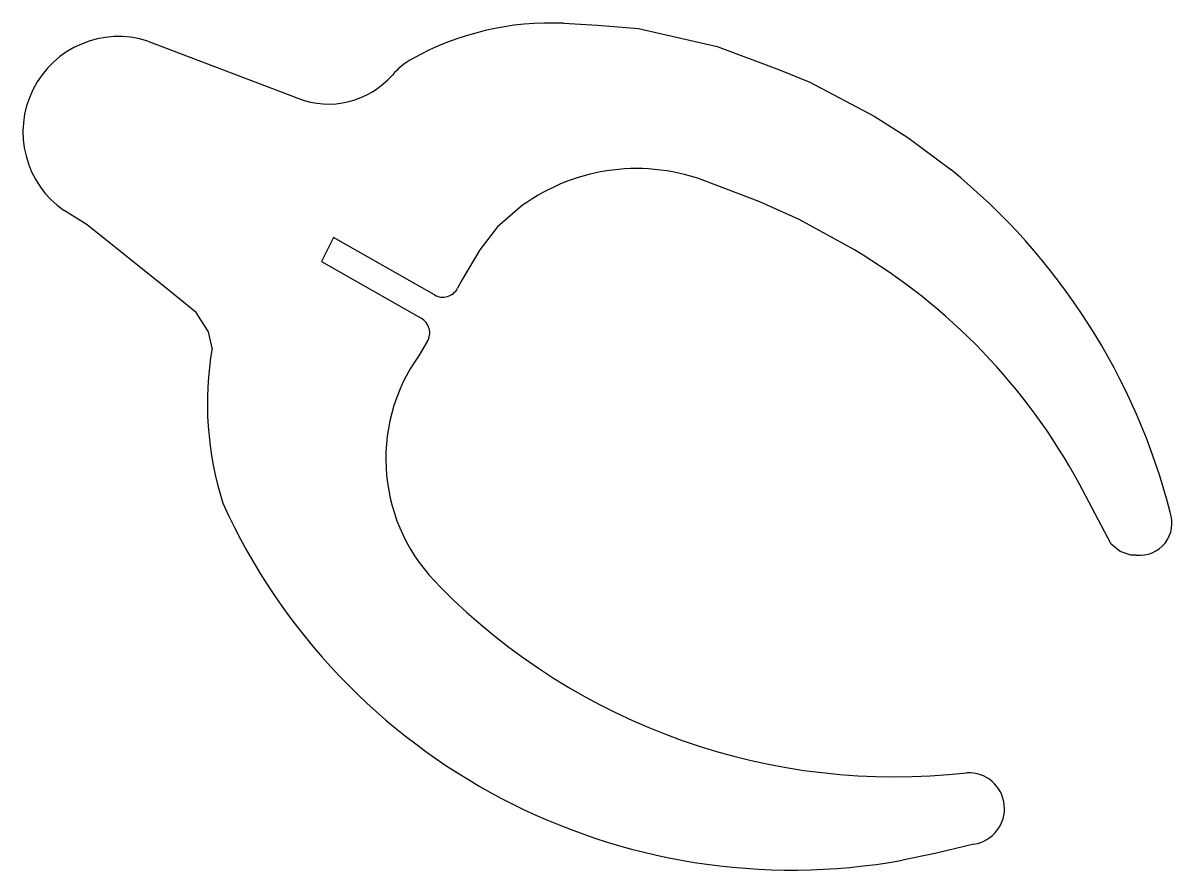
# Model space of a CAD drawing. Extents: x 0 to 68.4, y 0 to 50.4.
import ezdxf

# ---------------------------------------------------------------- set-up
doc = ezdxf.new("R2010")
doc.units = 0
doc.layers.add('WHITE', color=7, linetype='CONTINUOUS')

msp = doc.modelspace()

# ---------------------------------------------------------------- linework, layer by layer
at = {"layer": 'WHITE', "linetype": 'CONTINUOUS'}
for p, q in [((32.199533, 50.416924), (34.21801, 50.310688)), ((34.21801, 50.310688), (36.66176, 50.098188)), ((36.66176, 50.098188), (41.33676, 49.035688)), ((7.44301, 49.354438), (16.36801, 45.954438)), ((41.33676, 49.035688), (45.05551, 47.654438)), ((45.05551, 47.654438), (46.86176, 46.910688)), ((46.86176, 46.910688), (50.68676, 44.891938)), ((50.68676, 44.891938), (52.70551, 43.616938)), ((52.70551, 43.616938), (55.25551, 41.704438)), ((43.88676, 39.791938), (40.80551, 40.960688)), ((46.22426, 38.729438), (43.88676, 39.791938)), ((3.83051, 38.410688), (2.44926, 39.260688)), ((29.75551, 39.579438), (28.26801, 38.304438)), ((8.71801, 34.479438), (3.83051, 38.410688)), ((49.51801, 36.923188), (46.22426, 38.729438)), ((18.49301, 37.666938), (17.77643, 36.233778)), ((24.509487, 34.242174), (18.49301, 37.666938)), ((28.26801, 38.304438), (27.20551, 36.923188)), ((27.20551, 36.923188), (26.14301, 35.116938)), ((17.77643, 36.233778), (23.718304, 32.85148)), ((26.14301, 35.116938), (25.884656, 34.637139)), ((10.31176, 33.204438), (8.71801, 34.479438)), ((11.05551, 32.035688), (10.31176, 33.204438)), ((11.26801, 31.079438), (11.05551, 32.035688)), ((24.081099, 31.46792), (23.59301, 30.654438)), ((64.81801, 19.391938), (62.90551, 23.004438)), ((65.34926, 18.966938), (64.81801, 19.391938)), ((65.98676, 18.754438), (65.34926, 18.966938)), ((66.30551, 18.754438), (65.98676, 18.754438)), ((56.63676, 1.541938), (54.40551, 1.010688)), ((54.40551, 1.010688), (52.38676, 0.585688))]:
    msp.add_line(p, q, dxfattribs=at)
for centre, radius, start, end in [((31.429208, 33.435749), 16.998637, 87.402645, 119.105198), ((5.69189, 43.938611), 5.69189, 72.082228, 235.271175), ((25.215689, 44.596858), 4.224517, 119.105198, 139.574754), ((18.204515, 50.636859), 5.029694, -111.415744, -41.0123), ((36.548971, 30.122371), 11.644193, 68.558547, 125.691486), ((30.880901, 11.70337), 38.654697, 14.381691, 50.907589), ((30.89326, 5.611668), 36.432027, 28.515944, 59.254929), ((25.004185, 35.111239), 1, -119.649864, -28.300756), ((23.223606, 31.982415), 1, -30.963757, 60.350136), ((30.500894, 27.761986), 19.516899, 170.213435, 197.676938), ((32.200008, 24.483834), 10.590409, 144.362175, 226.185617), ((45.808333, 37.237175), 37.237175, -155.568494, -79.824557), ((66.514778, 20.662856), 1.919857, -96.257788, 19.522818), ((51.9191, 43.59452), 38.045527, -135.31788, -83.521547), ((56.319062, 3.656418), 2.138214, -81.455296, 92.876482)]:
    msp.add_arc(centre, radius, start, end, dxfattribs=at)

doc.saveas('drawing.dxf')
